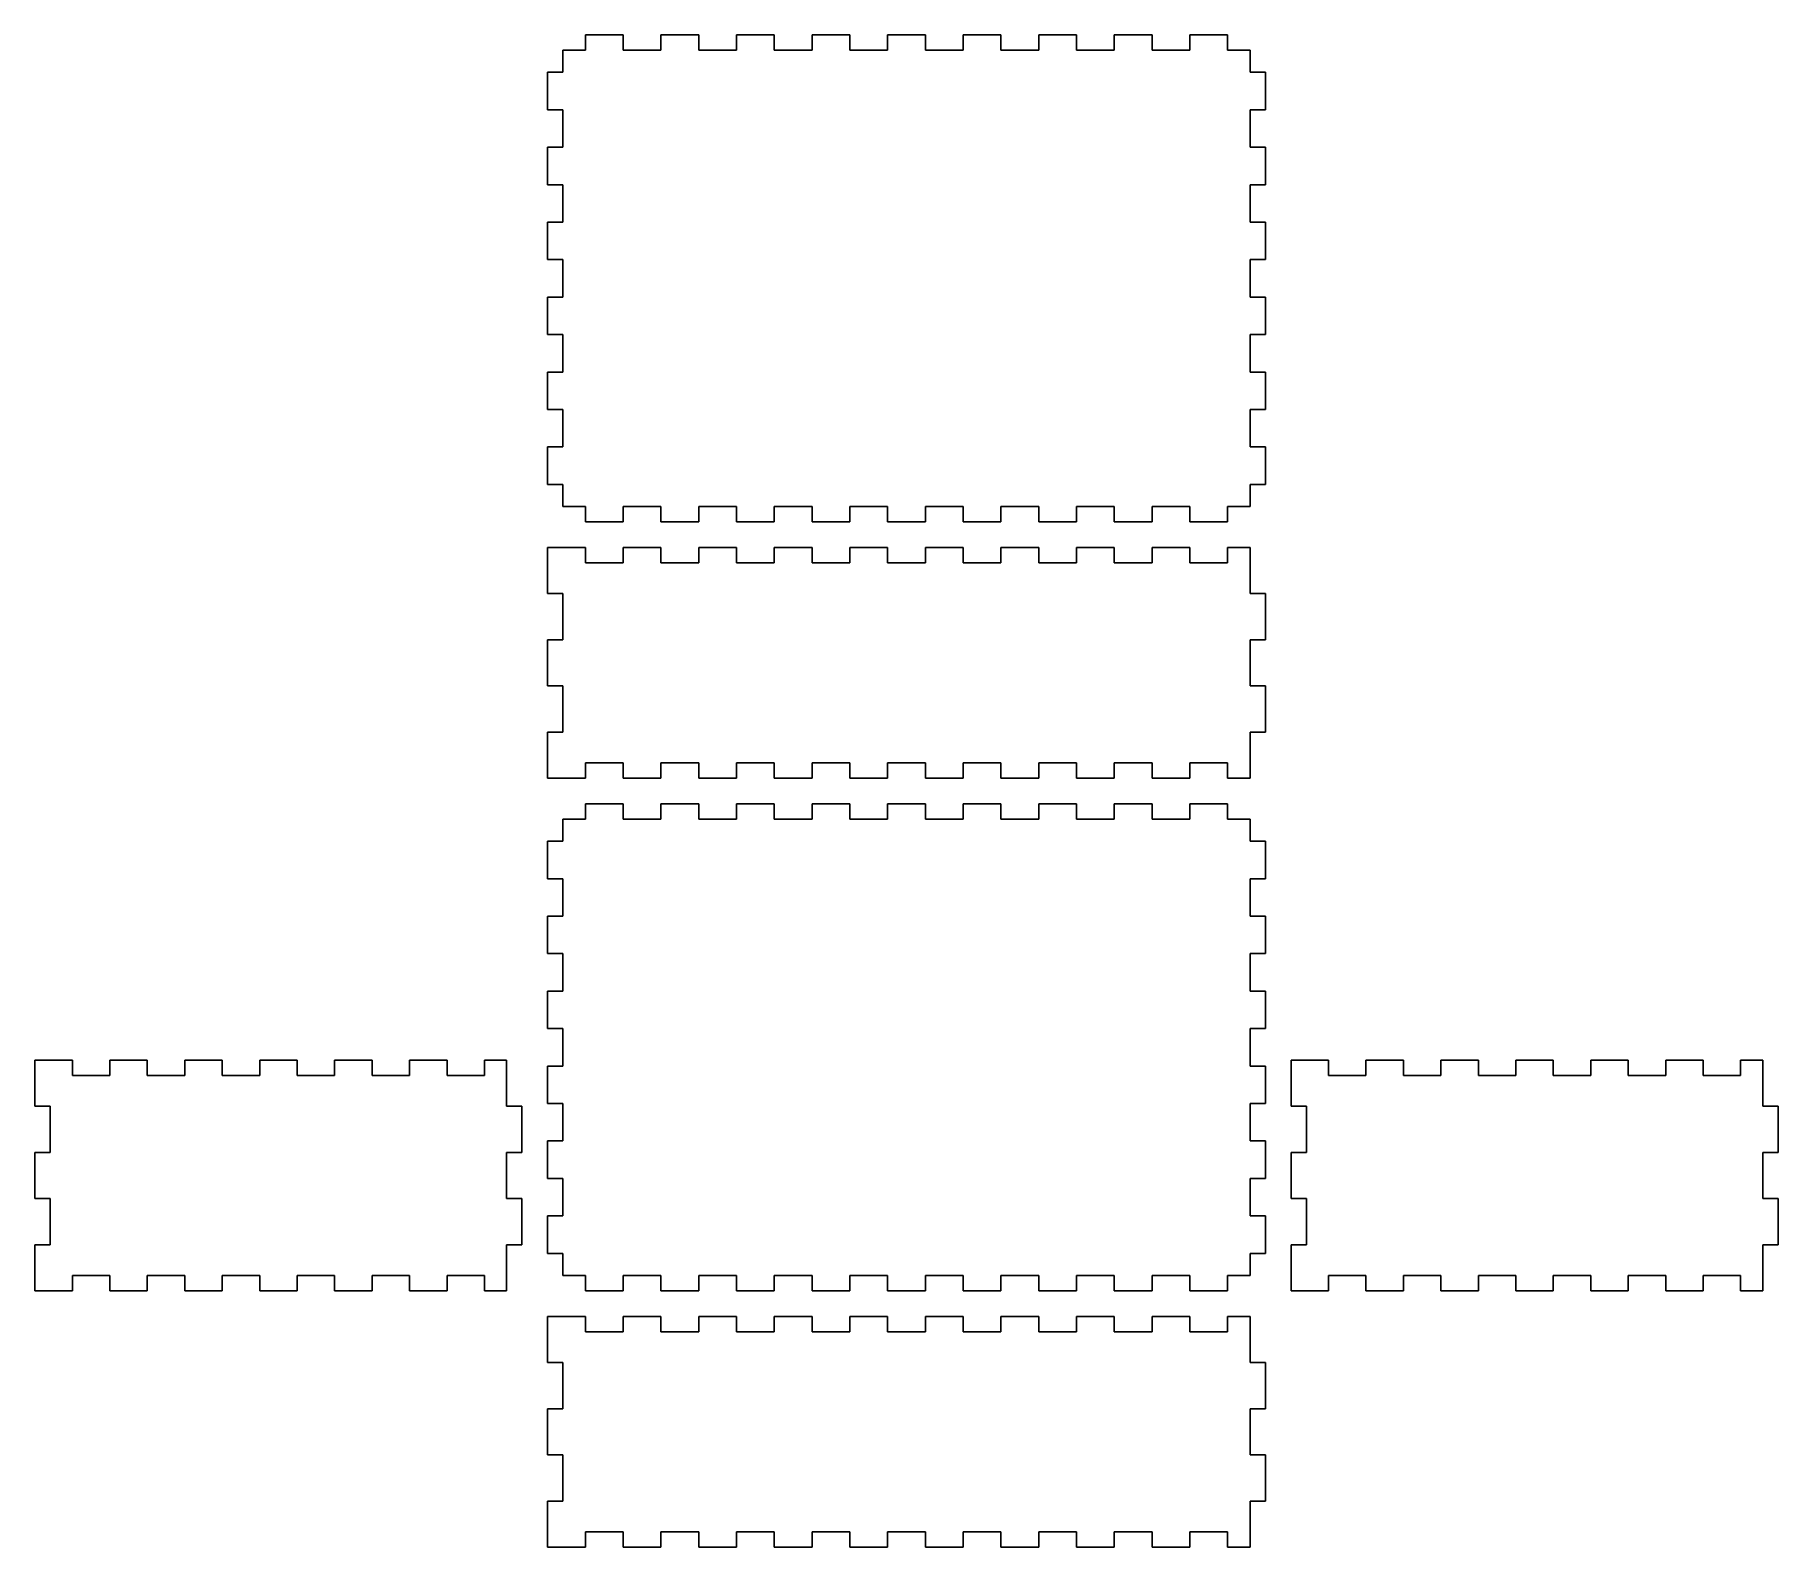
# Model space of a CAD drawing. Extents: x 10 to 690, y 10 to 600.
import ezdxf

# ---------------------------------------------------------------- set-up
doc = ezdxf.new("R2010")
doc.units = 0
doc.layers.add('box-20151219_220614_231108', color=7, linetype='CONTINUOUS')

msp = doc.modelspace()

# ---------------------------------------------------------------- linework, layer by layer
at = {"layer": 'box-20151219_220614_231108', "color": 7}
for p, q in [((224.736836, 599.999858), (224.736836, 594.000167)), ((224.736836, 599.999858), (239.473669, 599.999858)), ((239.473669, 599.999858), (239.473669, 594.000167)), ((254.210538, 599.999858), (254.210538, 594.000167)), ((254.210538, 599.999858), (268.947371, 599.999858)), ((268.947371, 599.999858), (268.947371, 594.000167)), ((283.684204, 599.999858), (283.684204, 594.000167)), ((283.684204, 599.999858), (298.421037, 599.999858)), ((298.421037, 599.999858), (298.421037, 594.000167)), ((313.157905, 599.999858), (313.157905, 594.000167)), ((313.157905, 599.999858), (327.894738, 599.999858)), ((327.894738, 599.999858), (327.894738, 594.000167)), ((342.631571, 599.999858), (342.631571, 594.000167)), ((342.631571, 599.999858), (357.368475, 599.999858)), ((357.368475, 599.999858), (357.368475, 594.000167)), ((372.105414, 599.999858), (372.105414, 594.000167)), ((372.105414, 599.999858), (386.842, 599.999858)), ((386.842, 599.999858), (386.842, 594.000167)), ((401.578939, 599.999858), (401.578939, 594.000167)), ((401.578939, 599.999858), (416.315878, 599.999858)), ((416.315878, 599.999858), (416.315878, 594.000167)), ((431.052464, 599.999858), (431.052464, 594.000167)), ((431.052464, 599.999858), (445.789403, 599.999858)), ((445.789403, 599.999858), (445.789403, 594.000167)), ((460.526342, 599.999858), (460.526342, 594.000167)), ((460.526342, 599.999858), (475.263281, 599.999858)), ((475.263281, 599.999858), (475.263281, 594.000167)), ((216.000012, 594.000167), (224.736836, 594.000167)), ((216.000012, 585.384628), (216.000012, 594.000167)), ((239.473669, 594.000167), (254.210538, 594.000167)), ((268.947371, 594.000167), (283.684204, 594.000167)), ((298.421037, 594.000167), (313.157905, 594.000167)), ((327.894738, 594.000167), (342.631571, 594.000167)), ((357.368475, 594.000167), (372.105414, 594.000167)), ((386.842, 594.000167), (401.578939, 594.000167)), ((416.315878, 594.000167), (431.052464, 594.000167)), ((445.789403, 594.000167), (460.526342, 594.000167)), ((475.263281, 594.000167), (484.000175, 594.000167)), ((484.000175, 585.384628), (484.000175, 594.000167)), ((210.000003, 570.769397), (210.000003, 585.384628)), ((216.000012, 585.384628), (210.000003, 585.384628)), ((489.999867, 585.384628), (484.000175, 585.384628)), ((489.999867, 570.769397), (489.999867, 585.384628)), ((216.000012, 570.769397), (210.000003, 570.769397)), ((216.000012, 556.153814), (216.000012, 570.769397)), ((484.000175, 556.153814), (484.000175, 570.769397)), ((489.999867, 570.769397), (484.000175, 570.769397)), ((210.000003, 541.538583), (210.000003, 556.153814)), ((216.000012, 556.153814), (210.000003, 556.153814)), ((489.999867, 556.153814), (484.000175, 556.153814)), ((489.999867, 541.538583), (489.999867, 556.153814)), ((216.000012, 541.538583), (210.000003, 541.538583)), ((216.000012, 526.923), (216.000012, 541.538583)), ((484.000175, 526.923), (484.000175, 541.538583)), ((489.999867, 541.538583), (484.000175, 541.538583)), ((210.000003, 512.307769), (210.000003, 526.923)), ((216.000012, 526.923), (210.000003, 526.923)), ((489.999867, 526.923), (484.000175, 526.923)), ((489.999867, 512.307769), (489.999867, 526.923)), ((216.000012, 512.307769), (210.000003, 512.307769)), ((216.000012, 497.692186), (216.000012, 512.307769)), ((484.000175, 497.692186), (484.000175, 512.307769)), ((489.999867, 512.307769), (484.000175, 512.307769)), ((210.000003, 483.076956), (210.000003, 497.692186)), ((216.000012, 497.692186), (210.000003, 497.692186)), ((489.999867, 497.692186), (484.000175, 497.692186)), ((489.999867, 483.076956), (489.999867, 497.692186)), ((216.000012, 483.076956), (210.000003, 483.076956)), ((216.000012, 468.461372), (216.000012, 483.076956)), ((484.000175, 468.461372), (484.000175, 483.076956)), ((489.999867, 483.076956), (484.000175, 483.076956)), ((210.000003, 453.846142), (210.000003, 468.461372)), ((216.000012, 468.461372), (210.000003, 468.461372)), ((489.999867, 468.461372), (484.000175, 468.461372)), ((489.999867, 453.846142), (489.999867, 468.461372)), ((216.000012, 453.846142), (210.000003, 453.846142)), ((216.000012, 439.230911), (216.000012, 453.846142)), ((484.000175, 439.230911), (484.000175, 453.846142)), ((489.999867, 453.846142), (484.000175, 453.846142)), ((210.000003, 424.615328), (210.000003, 439.230911)), ((216.000012, 439.230911), (210.000003, 439.230911)), ((489.999867, 439.230911), (484.000175, 439.230911)), ((489.999867, 424.615328), (489.999867, 439.230911)), ((216.000012, 424.615328), (210.000003, 424.615328)), ((216.000012, 416.000142), (216.000012, 424.615328)), ((484.000175, 416.000142), (484.000175, 424.615328)), ((489.999867, 424.615328), (484.000175, 424.615328)), ((216.000012, 416.000142), (224.736836, 416.000142)), ((224.736836, 416.000142), (224.736836, 410.000097)), ((239.473669, 416.000142), (239.473669, 410.000097)), ((239.473669, 416.000142), (254.210538, 416.000142)), ((254.210538, 416.000142), (254.210538, 410.000097)), ((268.947371, 416.000142), (268.947371, 410.000097)), ((268.947371, 416.000142), (283.684204, 416.000142)), ((283.684204, 416.000142), (283.684204, 410.000097)), ((298.421037, 416.000142), (298.421037, 410.000097)), ((298.421037, 416.000142), (313.157905, 416.000142)), ((313.157905, 416.000142), (313.157905, 410.000097)), ((327.894738, 416.000142), (327.894738, 410.000097)), ((327.894738, 416.000142), (342.631571, 416.000142)), ((342.631571, 416.000142), (342.631571, 410.000097)), ((357.368475, 416.000142), (357.368475, 410.000097)), ((357.368475, 416.000142), (372.105414, 416.000142)), ((372.105414, 416.000142), (372.105414, 410.000097)), ((386.842, 416.000142), (386.842, 410.000097)), ((386.842, 416.000142), (401.578939, 416.000142)), ((401.578939, 416.000142), (401.578939, 410.000097)), ((416.315878, 416.000142), (416.315878, 410.000097)), ((416.315878, 416.000142), (431.052464, 416.000142)), ((431.052464, 416.000142), (431.052464, 410.000097)), ((445.789403, 416.000142), (445.789403, 410.000097)), ((445.789403, 416.000142), (460.526342, 416.000142)), ((460.526342, 416.000142), (460.526342, 410.000097)), ((475.263281, 416.000142), (475.263281, 410.000097)), ((475.263281, 416.000142), (484.000175, 416.000142)), ((224.736836, 410.000097), (239.473669, 410.000097)), ((254.210538, 410.000097), (268.947371, 410.000097)), ((283.684204, 410.000097), (298.421037, 410.000097)), ((313.157905, 410.000097), (327.894738, 410.000097)), ((342.631571, 410.000097), (357.368475, 410.000097)), ((372.105414, 410.000097), (386.842, 410.000097)), ((401.578939, 410.000097), (416.315878, 410.000097)), ((431.052464, 410.000097), (445.789403, 410.000097)), ((460.526342, 410.000097), (475.263281, 410.000097)), ((210.000003, 399.999906), (224.736836, 399.999906)), ((210.000003, 382.000125), (210.000003, 399.999906)), ((224.736836, 399.999906), (224.736836, 393.999861)), ((239.473669, 399.999906), (239.473669, 393.999861)), ((239.473669, 399.999906), (254.210538, 399.999906)), ((254.210538, 399.999906), (254.210538, 393.999861)), ((268.947371, 399.999906), (268.947371, 393.999861)), ((268.947371, 399.999906), (283.684204, 399.999906)), ((283.684204, 399.999906), (283.684204, 393.999861)), ((298.421037, 399.999906), (298.421037, 393.999861)), ((298.421037, 399.999906), (313.157905, 399.999906)), ((313.157905, 399.999906), (313.157905, 393.999861)), ((327.894738, 399.999906), (327.894738, 393.999861)), ((327.894738, 399.999906), (342.631571, 399.999906)), ((342.631571, 399.999906), (342.631571, 393.999861)), ((357.368475, 399.999906), (357.368475, 393.999861)), ((357.368475, 399.999906), (372.105414, 399.999906)), ((372.105414, 399.999906), (372.105414, 393.999861)), ((386.842, 399.999906), (386.842, 393.999861)), ((386.842, 399.999906), (401.578939, 399.999906)), ((401.578939, 399.999906), (401.578939, 393.999861)), ((416.315878, 399.999906), (416.315878, 393.999861)), ((416.315878, 399.999906), (431.052464, 399.999906)), ((431.052464, 399.999906), (431.052464, 393.999861)), ((445.789403, 399.999906), (445.789403, 393.999861)), ((445.789403, 399.999906), (460.526342, 399.999906)), ((460.526342, 399.999906), (460.526342, 393.999861)), ((475.263281, 399.999906), (475.263281, 393.999861)), ((475.263281, 399.999906), (484.000175, 399.999906)), ((484.000175, 382.000125), (484.000175, 399.999906)), ((224.736836, 393.999861), (239.473669, 393.999861)), ((254.210538, 393.999861), (268.947371, 393.999861)), ((283.684204, 393.999861), (298.421037, 393.999861)), ((313.157905, 393.999861), (327.894738, 393.999861)), ((342.631571, 393.999861), (357.368475, 393.999861)), ((372.105414, 393.999861), (386.842, 393.999861)), ((401.578939, 393.999861), (416.315878, 393.999861)), ((431.052464, 393.999861), (445.789403, 393.999861)), ((460.526342, 393.999861), (475.263281, 393.999861)), ((216.000012, 382.000125), (210.000003, 382.000125)), ((216.000012, 363.999992), (216.000012, 382.000125)), ((489.999867, 382.000125), (484.000175, 382.000125)), ((489.999867, 363.999992), (489.999867, 382.000125)), ((210.000003, 345.999999), (210.000003, 363.999992)), ((216.000012, 363.999992), (210.000003, 363.999992)), ((484.000175, 345.999999), (484.000175, 363.999992)), ((489.999867, 363.999992), (484.000175, 363.999992)), ((216.000012, 345.999999), (210.000003, 345.999999)), ((216.000012, 328.000007), (216.000012, 345.999999)), ((489.999867, 345.999999), (484.000175, 345.999999)), ((489.999867, 328.000007), (489.999867, 345.999999)), ((210.000003, 310.000015), (210.000003, 328.000007)), ((216.000012, 328.000007), (210.000003, 328.000007)), ((484.000175, 310.000015), (484.000175, 328.000007)), ((489.999867, 328.000007), (484.000175, 328.000007)), ((224.736836, 315.999989), (224.736836, 310.000015)), ((224.736836, 315.999989), (239.473669, 315.999989)), ((239.473669, 315.999989), (239.473669, 310.000015)), ((254.210538, 315.999989), (254.210538, 310.000015)), ((254.210538, 315.999989), (268.947371, 315.999989)), ((268.947371, 315.999989), (268.947371, 310.000015)), ((283.684204, 315.999989), (283.684204, 310.000015)), ((283.684204, 315.999989), (298.421037, 315.999989)), ((298.421037, 315.999989), (298.421037, 310.000015)), ((313.157905, 315.999989), (313.157905, 310.000015)), ((313.157905, 315.999989), (327.894738, 315.999989)), ((327.894738, 315.999989), (327.894738, 310.000015)), ((342.631571, 315.999989), (342.631571, 310.000015)), ((342.631571, 315.999989), (357.368475, 315.999989)), ((357.368475, 315.999989), (357.368475, 310.000015)), ((372.105414, 315.999989), (372.105414, 310.000015)), ((372.105414, 315.999989), (386.842, 315.999989)), ((386.842, 315.999989), (386.842, 310.000015)), ((401.578939, 315.999989), (401.578939, 310.000015)), ((401.578939, 315.999989), (416.315878, 315.999989)), ((416.315878, 315.999989), (416.315878, 310.000015)), ((431.052464, 315.999989), (431.052464, 310.000015)), ((431.052464, 315.999989), (445.789403, 315.999989)), ((445.789403, 315.999989), (445.789403, 310.000015)), ((460.526342, 315.999989), (460.526342, 310.000015)), ((460.526342, 315.999989), (475.263281, 315.999989)), ((475.263281, 315.999989), (475.263281, 310.000015)), ((210.000003, 310.000015), (224.736836, 310.000015)), ((239.473669, 310.000015), (254.210538, 310.000015)), ((268.947371, 310.000015), (283.684204, 310.000015)), ((298.421037, 310.000015), (313.157905, 310.000015)), ((327.894738, 310.000015), (342.631571, 310.000015)), ((357.368475, 310.000015), (372.105414, 310.000015)), ((386.842, 310.000015), (401.578939, 310.000015)), ((416.315878, 310.000015), (431.052464, 310.000015)), ((445.789403, 310.000015), (460.526342, 310.000015)), ((475.263281, 310.000015), (484.000175, 310.000015)), ((224.736836, 300), (224.736836, 293.999991)), ((224.736836, 300), (239.473669, 300)), ((239.473669, 300), (239.473669, 293.999991)), ((254.210538, 300), (254.210538, 293.999991)), ((254.210538, 300), (268.947371, 300)), ((268.947371, 300), (268.947371, 293.999991)), ((283.684204, 300), (283.684204, 293.999991)), ((283.684204, 300), (298.421037, 300)), ((298.421037, 300), (298.421037, 293.999991)), ((313.157905, 300), (313.157905, 293.999991)), ((313.157905, 300), (327.894738, 300)), ((327.894738, 300), (327.894738, 293.999991)), ((342.631571, 300), (342.631571, 293.999991)), ((342.631571, 300), (357.368475, 300)), ((357.368475, 300), (357.368475, 293.999991)), ((372.105414, 300), (372.105414, 293.999991)), ((372.105414, 300), (386.842, 300)), ((386.842, 300), (386.842, 293.999991)), ((401.578939, 300), (401.578939, 293.999991)), ((401.578939, 300), (416.315878, 300)), ((416.315878, 300), (416.315878, 293.999991)), ((431.052464, 300), (431.052464, 293.999991)), ((431.052464, 300), (445.789403, 300)), ((445.789403, 300), (445.789403, 293.999991)), ((460.526342, 300), (460.526342, 293.999991)), ((460.526342, 300), (475.263281, 300)), ((475.263281, 300), (475.263281, 293.999991)), ((216.000012, 293.999991), (224.736836, 293.999991)), ((216.000012, 285.384628), (216.000012, 293.999991)), ((239.473669, 293.999991), (254.210538, 293.999991)), ((268.947371, 293.999991), (283.684204, 293.999991)), ((298.421037, 293.999991), (313.157905, 293.999991)), ((327.894738, 293.999991), (342.631571, 293.999991)), ((357.368475, 293.999991), (372.105414, 293.999991)), ((386.842, 293.999991), (401.578939, 293.999991)), ((416.315878, 293.999991), (431.052464, 293.999991)), ((445.789403, 293.999991), (460.526342, 293.999991)), ((475.263281, 293.999991), (484.000175, 293.999991)), ((484.000175, 285.384628), (484.000175, 293.999991)), ((210.000003, 270.769221), (210.000003, 285.384628)), ((216.000012, 285.384628), (210.000003, 285.384628)), ((489.999867, 285.384628), (484.000175, 285.384628)), ((489.999867, 270.769221), (489.999867, 285.384628)), ((216.000012, 270.769221), (210.000003, 270.769221)), ((216.000012, 256.153849), (216.000012, 270.769221)), ((484.000175, 256.153849), (484.000175, 270.769221)), ((489.999867, 270.769221), (484.000175, 270.769221)), ((210.000003, 241.538478), (210.000003, 256.153849)), ((216.000012, 256.153849), (210.000003, 256.153849)), ((489.999867, 256.153849), (484.000175, 256.153849)), ((489.999867, 241.538478), (489.999867, 256.153849)), ((216.000012, 241.538478), (210.000003, 241.538478)), ((216.000012, 226.923071), (216.000012, 241.538478)), ((484.000175, 226.923071), (484.000175, 241.538478)), ((489.999867, 241.538478), (484.000175, 241.538478)), ((210.000003, 212.307699), (210.000003, 226.923071)), ((216.000012, 226.923071), (210.000003, 226.923071)), ((489.999867, 226.923071), (484.000175, 226.923071)), ((489.999867, 212.307699), (489.999867, 226.923071)), ((216.000012, 212.307699), (210.000003, 212.307699)), ((216.000012, 197.692292), (216.000012, 212.307699)), ((484.000175, 197.692292), (484.000175, 212.307699)), ((489.999867, 212.307699), (484.000175, 212.307699)), ((10.000001, 199.999988), (24.615383, 199.999988)), ((10.000001, 181.999996), (10.000001, 199.999988)), ((24.615383, 199.999988), (24.615383, 194.000014)), ((39.230759, 199.999988), (39.230759, 194.000014)), ((39.230759, 199.999988), (53.846166, 199.999988)), ((53.846166, 199.999988), (53.846166, 194.000014)), ((68.461537, 199.999988), (68.461537, 194.000014)), ((68.461537, 199.999988), (83.076909, 199.999988)), ((83.076909, 199.999988), (83.076909, 194.000014)), ((97.692316, 199.999988), (97.692316, 194.000014)), ((97.692316, 199.999988), (112.307687, 199.999988)), ((112.307688, 199.999988), (112.307688, 194.000014)), ((126.923094, 199.999988), (126.923094, 194.000014)), ((126.923094, 199.999988), (141.538466, 199.999988)), ((141.538466, 199.999988), (141.538466, 194.000014)), ((156.153838, 199.999988), (156.153838, 194.000014)), ((156.153838, 199.999988), (170.769245, 199.999988)), ((170.769245, 199.999988), (170.769245, 194.000014)), ((185.384616, 199.999988), (185.384616, 194.000014)), ((185.384616, 199.999988), (194.000014, 199.999988)), ((194.000014, 181.999996), (194.000014, 199.999988)), ((210.000003, 183.076921), (210.000003, 197.692292)), ((216.000012, 197.692292), (210.000003, 197.692292)), ((489.999867, 197.692292), (484.000175, 197.692292)), ((489.999867, 183.076921), (489.999867, 197.692292)), ((500.000058, 199.999988), (514.615289, 199.999988)), ((500.000058, 181.999996), (500.000058, 199.999988)), ((514.615289, 199.999988), (514.615289, 194.000014)), ((529.230872, 199.999988), (529.230872, 194.000014)), ((529.230872, 199.999988), (543.846103, 199.999988)), ((543.846103, 199.999988), (543.846103, 194.000014)), ((558.461686, 199.999988), (558.461686, 194.000014)), ((558.461686, 199.999988), (573.076917, 199.999988)), ((573.076917, 199.999988), (573.076917, 194.000014)), ((587.692147, 199.999988), (587.692147, 194.000014)), ((587.692147, 199.999988), (602.307731, 199.999988)), ((602.307731, 199.999988), (602.307731, 194.000014)), ((616.922961, 199.999988), (616.922961, 194.000014)), ((616.922961, 199.999988), (631.538544, 199.999988)), ((631.538544, 199.999988), (631.538544, 194.000014)), ((646.153775, 199.999988), (646.153775, 194.000014)), ((646.153775, 199.999988), (660.769358, 199.999988)), ((660.769358, 199.999988), (660.769358, 194.000014)), ((675.384589, 199.999988), (675.384589, 194.000014)), ((675.384589, 199.999988), (684.000128, 199.999988)), ((684.000128, 181.999996), (684.000128, 199.999988)), ((24.615383, 194.000014), (39.230759, 194.000014)), ((53.846166, 194.000014), (68.461537, 194.000014)), ((83.076909, 194.000014), (97.692316, 194.000014)), ((112.307688, 194.000014), (126.923094, 194.000014)), ((141.538466, 194.000014), (156.153838, 194.000014)), ((170.769245, 194.000014), (185.384616, 194.000014)), ((514.615289, 194.000014), (529.230872, 194.000014)), ((543.846103, 194.000014), (558.461686, 194.000014)), ((573.076917, 194.000014), (587.692147, 194.000014)), ((602.307731, 194.000014), (616.922961, 194.000014)), ((631.538544, 194.000014), (646.153775, 194.000014)), ((660.769358, 194.000014), (675.384589, 194.000014)), ((16, 181.999996), (10.000001, 181.999996)), ((16, 164.000004), (16, 181.999996)), ((199.999988, 181.999996), (194.000014, 181.999996)), ((199.999988, 164.000004), (199.999988, 181.999996)), ((216.000012, 183.076921), (210.000003, 183.076921)), ((216.000012, 168.461549), (216.000012, 183.076921)), ((484.000175, 168.461549), (484.000175, 183.076921)), ((489.999867, 183.076921), (484.000175, 183.076921)), ((506.000103, 181.999996), (500.000058, 181.999996)), ((506.000103, 164.000004), (506.000103, 181.999996)), ((690.000172, 181.999996), (684.000128, 181.999996)), ((690.000172, 164.000004), (690.000172, 181.999996)), ((10.000001, 146.000011), (10.000001, 164.000004)), ((16, 164.000004), (10.000001, 164.000004)), ((194.000014, 146.000011), (194.000014, 164.000004)), ((199.999988, 164.000004), (194.000014, 164.000004)), ((210.000003, 153.846142), (210.000003, 168.461549)), ((216.000012, 168.461549), (210.000003, 168.461549)), ((489.999867, 168.461549), (484.000175, 168.461549)), ((489.999867, 153.846142), (489.999867, 168.461549)), ((500.000058, 146.000011), (500.000058, 164.000004)), ((506.000103, 164.000004), (500.000058, 164.000004)), ((684.000128, 146.000011), (684.000128, 164.000004)), ((690.000172, 164.000004), (684.000128, 164.000004)), ((216.000012, 153.846142), (210.000003, 153.846142)), ((216.000012, 139.23077), (216.000012, 153.846142)), ((484.000175, 139.23077), (484.000175, 153.846142)), ((489.999867, 153.846142), (484.000175, 153.846142)), ((16, 146.000011), (10.000001, 146.000011)), ((16, 127.999984), (16, 146.000011)), ((199.999988, 146.000011), (194.000014, 146.000011)), ((199.999988, 127.999984), (199.999988, 146.000011)), ((506.000103, 146.000011), (500.000058, 146.000011)), ((506.000103, 127.999984), (506.000103, 146.000011)), ((690.000172, 146.000011), (684.000128, 146.000011)), ((690.000172, 127.999984), (690.000172, 146.000011)), ((210.000003, 124.615399), (210.000003, 139.23077)), ((216.000012, 139.23077), (210.000003, 139.23077)), ((489.999867, 139.23077), (484.000175, 139.23077)), ((489.999867, 124.615399), (489.999867, 139.23077)), ((10.000001, 109.999992), (10.000001, 127.999984)), ((16, 127.999984), (10.000001, 127.999984)), ((194.000014, 109.999992), (194.000014, 127.999984)), ((199.999988, 127.999984), (194.000014, 127.999984)), ((216.000012, 124.615399), (210.000003, 124.615399)), ((216.000012, 116.000001), (216.000012, 124.615399)), ((484.000175, 116.000001), (484.000175, 124.615399)), ((489.999867, 124.615399), (484.000175, 124.615399)), ((500.000058, 109.999992), (500.000058, 127.999984)), ((506.000103, 127.999984), (500.000058, 127.999984)), ((684.000128, 109.999992), (684.000128, 127.999984)), ((690.000172, 127.999984), (684.000128, 127.999984)), ((24.615383, 116.000001), (24.615383, 109.999992)), ((24.615383, 116.000001), (39.230759, 116.000001)), ((39.230759, 116.000001), (39.230759, 109.999992)), ((53.846166, 116.000001), (53.846166, 109.999992)), ((53.846166, 116.000001), (68.461537, 116.000001)), ((68.461537, 116.000001), (68.461537, 109.999992)), ((83.076909, 116.000001), (83.076909, 109.999992)), ((83.076909, 116.000001), (97.692316, 116.000001)), ((97.692316, 116.000001), (97.692316, 109.999992)), ((112.307688, 116.000001), (112.307688, 109.999992)), ((112.307688, 116.000001), (126.923094, 116.000001)), ((126.923094, 116.000001), (126.923094, 109.999992)), ((141.538466, 116.000001), (141.538466, 109.999992)), ((141.538466, 116.000001), (156.153838, 116.000001)), ((156.153838, 116.000001), (156.153838, 109.999992)), ((170.769245, 116.000001), (170.769245, 109.999992)), ((170.769245, 116.000001), (185.384616, 116.000001)), ((185.384616, 116.000001), (185.384616, 109.999992)), ((216.000012, 116.000001), (224.736836, 116.000001)), ((224.736836, 116.000001), (224.736836, 109.999992)), ((239.473669, 116.000001), (239.473669, 109.999992)), ((239.473669, 116.000001), (254.210538, 116.000001)), ((254.210538, 116.000001), (254.210538, 109.999992)), ((268.947371, 116.000001), (268.947371, 109.999992)), ((268.947371, 116.000001), (283.684204, 116.000001)), ((283.684204, 116.000001), (283.684204, 109.999992)), ((298.421037, 116.000001), (298.421037, 109.999992)), ((298.421037, 116.000001), (313.157905, 116.000001)), ((313.157905, 116.000001), (313.157905, 109.999992)), ((327.894738, 116.000001), (327.894738, 109.999992)), ((327.894738, 116.000001), (342.631571, 116.000001)), ((342.631571, 116.000001), (342.631571, 109.999992)), ((357.368475, 116.000001), (357.368475, 109.999992)), ((357.368475, 116.000001), (372.105414, 116.000001)), ((372.105414, 116.000001), (372.105414, 109.999992)), ((386.842, 116.000001), (386.842, 109.999992)), ((386.842, 116.000001), (401.578939, 116.000001)), ((401.578939, 116.000001), (401.578939, 109.999992)), ((416.315878, 116.000001), (416.315878, 109.999992)), ((416.315878, 116.000001), (431.052464, 116.000001)), ((431.052464, 116.000001), (431.052464, 109.999992)), ((445.789403, 116.000001), (445.789403, 109.999992)), ((445.789403, 116.000001), (460.526342, 116.000001)), ((460.526342, 116.000001), (460.526342, 109.999992)), ((475.263281, 116.000001), (475.263281, 109.999992)), ((475.263281, 116.000001), (484.000175, 116.000001)), ((514.615289, 116.000001), (514.615289, 109.999992)), ((514.615289, 116.000001), (529.230872, 116.000001)), ((529.230872, 116.000001), (529.230872, 109.999992)), ((543.846103, 116.000001), (543.846103, 109.999992)), ((543.846103, 116.000001), (558.461686, 116.000001)), ((558.461686, 116.000001), (558.461686, 109.999992)), ((573.076917, 116.000001), (573.076917, 109.999992)), ((573.076917, 116.000001), (587.692147, 116.000001)), ((587.692147, 116.000001), (587.692147, 109.999992)), ((602.307731, 116.000001), (602.307731, 109.999992)), ((602.307731, 116.000001), (616.922961, 116.000001)), ((616.922961, 116.000001), (616.922961, 109.999992)), ((631.538544, 116.000001), (631.538544, 109.999992)), ((631.538544, 116.000001), (646.153775, 116.000001)), ((646.153775, 116.000001), (646.153775, 109.999992)), ((660.769358, 116.000001), (660.769358, 109.999992)), ((660.769358, 116.000001), (675.384589, 116.000001)), ((675.384589, 116.000001), (675.384589, 109.999992)), ((10.000001, 109.999992), (24.615383, 109.999992)), ((39.230759, 109.999992), (53.846166, 109.999992)), ((68.461537, 109.999992), (83.076909, 109.999992)), ((97.692316, 109.999992), (112.307687, 109.999992)), ((126.923094, 109.999992), (141.538466, 109.999992)), ((156.153838, 109.999992), (170.769245, 109.999992)), ((185.384616, 109.999992), (194.000014, 109.999992)), ((224.736836, 109.999992), (239.473669, 109.999992)), ((254.210538, 109.999992), (268.947371, 109.999992)), ((283.684204, 109.999992), (298.421037, 109.999992)), ((313.157905, 109.999992), (327.894738, 109.999992)), ((342.631571, 109.999992), (357.368475, 109.999992)), ((372.105414, 109.999992), (386.842, 109.999992)), ((401.578939, 109.999992), (416.315878, 109.999992)), ((431.052464, 109.999992), (445.789403, 109.999992)), ((460.526342, 109.999992), (475.263281, 109.999992)), ((500.000058, 109.999992), (514.615289, 109.999992)), ((529.230872, 109.999992), (543.846103, 109.999992)), ((558.461686, 109.999992), (573.076917, 109.999992)), ((587.692147, 109.999992), (602.307731, 109.999992)), ((616.922961, 109.999992), (631.538544, 109.999992)), ((646.153775, 109.999992), (660.769358, 109.999992)), ((675.384589, 109.999992), (684.000128, 109.999992)), ((210.000003, 100.000012), (224.736836, 100.000012)), ((210.000003, 81.999984), (210.000003, 100.000012)), ((224.736836, 100.000012), (224.736836, 94.000002)), ((239.473669, 100.000012), (239.473669, 94.000002)), ((239.473669, 100.000012), (254.210538, 100.000012)), ((254.210538, 100.000012), (254.210538, 94.000002)), ((268.947371, 100.000012), (268.947371, 94.000002)), ((268.947371, 100.000012), (283.684204, 100.000012)), ((283.684204, 100.000012), (283.684204, 94.000002)), ((298.421037, 100.000012), (298.421037, 94.000002)), ((298.421037, 100.000012), (313.157905, 100.000012)), ((313.157905, 100.000012), (313.157905, 94.000002)), ((327.894738, 100.000012), (327.894738, 94.000002)), ((327.894738, 100.000012), (342.631571, 100.000012)), ((342.631571, 100.000012), (342.631571, 94.000002)), ((357.368475, 100.000012), (357.368475, 94.000002)), ((357.368475, 100.000012), (372.105414, 100.000012)), ((372.105414, 100.000012), (372.105414, 94.000002)), ((386.842, 100.000012), (386.842, 94.000002)), ((386.842, 100.000012), (401.578939, 100.000012)), ((401.578939, 100.000012), (401.578939, 94.000002)), ((416.315878, 100.000012), (416.315878, 94.000002)), ((416.315878, 100.000012), (431.052464, 100.000012)), ((431.052464, 100.000012), (431.052464, 94.000002)), ((445.789403, 100.000012), (445.789403, 94.000002)), ((445.789403, 100.000012), (460.526342, 100.000012)), ((460.526342, 100.000012), (460.526342, 94.000002)), ((475.263281, 100.000012), (475.263281, 94.000002)), ((475.263281, 100.000012), (484.000175, 100.000012)), ((484.000175, 81.999984), (484.000175, 100.000012)), ((224.736836, 94.000002), (239.473669, 94.000002)), ((254.210538, 94.000002), (268.947371, 94.000002)), ((283.684204, 94.000002), (298.421037, 94.000002)), ((313.157905, 94.000002), (327.894738, 94.000002)), ((342.631571, 94.000002), (357.368475, 94.000002)), ((372.105414, 94.000002), (386.842, 94.000002)), ((401.578939, 94.000002), (416.315878, 94.000002)), ((431.052464, 94.000002), (445.789403, 94.000002)), ((460.526342, 94.000002), (475.263281, 94.000002)), ((216.000012, 81.999984), (210.000003, 81.999984)), ((216.000012, 63.999992), (216.000012, 81.999984)), ((489.999867, 81.999984), (484.000175, 81.999984)), ((489.999867, 63.999992), (489.999867, 81.999984)), ((210.000003, 46), (210.000003, 63.999992)), ((216.000012, 63.999992), (210.000003, 63.999992)), ((484.000175, 46), (484.000175, 63.999992)), ((489.999867, 63.999992), (484.000175, 63.999992)), ((216.000012, 46), (210.000003, 46)), ((216.000012, 28), (216.000012, 46)), ((489.999867, 46), (484.000175, 46)), ((489.999867, 28), (489.999867, 46)), ((210.000003, 10.000001), (210.000003, 28)), ((216.000012, 28), (210.000003, 28)), ((484.000175, 10.000001), (484.000175, 28)), ((489.999867, 28), (484.000175, 28)), ((224.736836, 16), (224.736836, 10.000001)), ((224.736836, 16), (239.473669, 16)), ((239.473669, 16), (239.473669, 10.000001)), ((254.210538, 16), (254.210538, 10.000001)), ((254.210538, 16), (268.947371, 16)), ((268.947371, 16), (268.947371, 10.000001)), ((283.684204, 16), (283.684204, 10.000001)), ((283.684204, 16), (298.421037, 16)), ((298.421037, 16), (298.421037, 10.000001)), ((313.157905, 16), (313.157905, 10.000001)), ((313.157905, 16), (327.894738, 16)), ((327.894738, 16), (327.894738, 10.000001)), ((342.631571, 16), (342.631571, 10.000001)), ((342.631571, 16), (357.368475, 16)), ((357.368475, 16), (357.368475, 10.000001)), ((372.105414, 16), (372.105414, 10.000001)), ((372.105414, 16), (386.842, 16)), ((386.842, 16), (386.842, 10.000001)), ((401.578939, 16), (401.578939, 10.000001)), ((401.578939, 16), (416.315878, 16)), ((416.315878, 16), (416.315878, 10.000001)), ((431.052464, 16), (431.052464, 10.000001)), ((431.052464, 16), (445.789403, 16)), ((445.789403, 16), (445.789403, 10.000001)), ((460.526342, 16), (460.526342, 10.000001)), ((460.526342, 16), (475.263281, 16)), ((475.263281, 16), (475.263281, 10.000001)), ((210.000003, 10.000001), (224.736836, 10.000001)), ((239.473669, 10.000001), (254.210538, 10.000001)), ((268.947371, 10.000001), (283.684204, 10.000001)), ((298.421037, 10.000001), (313.157905, 10.000001)), ((327.894738, 10.000001), (342.631571, 10.000001)), ((357.368475, 10.000001), (372.105414, 10.000001)), ((386.842, 10.000001), (401.578939, 10.000001)), ((416.315878, 10.000001), (431.052464, 10.000001)), ((445.789403, 10.000001), (460.526342, 10.000001)), ((475.263281, 10.000001), (484.000175, 10.000001))]:
    msp.add_line(p, q, dxfattribs=at)

doc.saveas('drawing.dxf')
